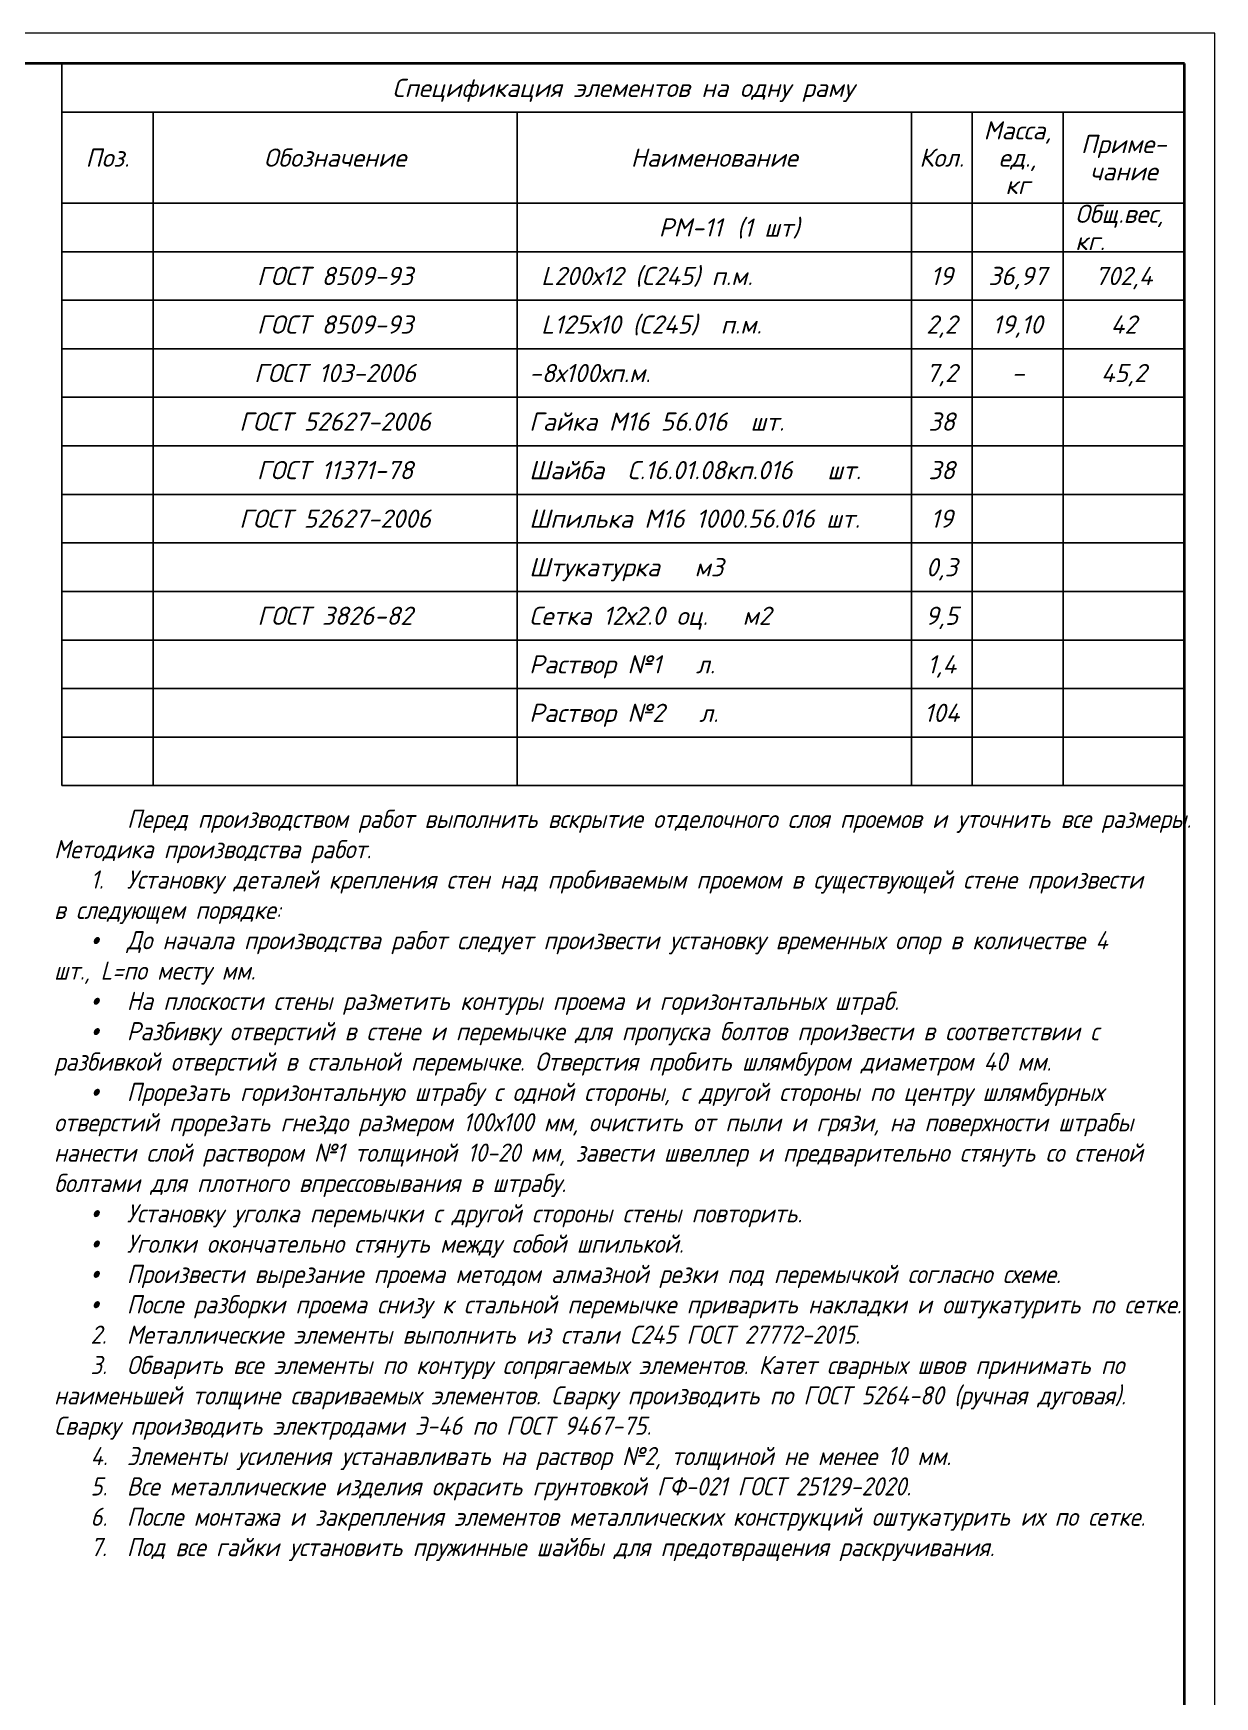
# Model space of a CAD drawing. Header units: millimetres. Extents: x 749182 to 2267578, y 70462 to 311449.
# Drawn here: x 2201050 to 2204945, y 195814 to 201297 of the extents above; entities that cross this region are included whole.
import ezdxf
from ezdxf.enums import TextEntityAlignment as Align

# ---------------------------------------------------------------- set-up
doc = ezdxf.new("R2010")
doc.units = ezdxf.units.MM
doc.layers.add('Текст', color=7, linetype='Continuous')
doc.styles.add('GOST', font='', dxfattribs={"width": 0.8, "oblique": 10})
doc.styles.add('GOST 2.304_new', font='isocpeur.ttf', dxfattribs={"width": 0.9, "oblique": 15})
doc.styles.add('М2', font='isocpeui.ttf')
doc.styles.get('GOST').set_extended_font_data('GOST type A')

# ---------------------------------------------------------------- blocks, each defined once
blk = doc.blocks.new('*U713')
at = {"color": 44, "lineweight": 20, "ltscale": 10}
for p, q in [((594, 420), (0, 420)), ((594, 0), (594, 420))]:
    blk.add_line(p, q, dxfattribs=at)
at = {"color": 137, "lineweight": 35, "ltscale": 10}
for p, q in [((589, 415), (20, 415)), ((589, 5), (589, 415))]:
    blk.add_line(p, q, dxfattribs=at)
at = {"color": 44, "lineweight": 13, "style": 'GOST', "oblique": 10, "width": 0.8}
for tag in ['ФОРМАТВЕРТ', 'ФОРМАТГОРИЗ']:
    blk.add_attdef(tag, (542.98, 1.6), '', height=2, dxfattribs=at)

msp = doc.modelspace()

# ---------------------------------------------------------------- linework, layer by layer
at = {"layer": 'Текст', "linetype": 'Continuous', "ltscale": 20}
for p, q in [((2201145.068, 201197.2381), (2204845.068, 201197.2381)), ((2201145.068, 201197.2381), (2201145.068, 198817.2381)), ((2204845.068, 201197.2381), (2204845.068, 198817.2381)), ((2201145.068, 201037.2381), (2204845.068, 201037.2381)), ((2201445.068, 201037.2381), (2201445.068, 198817.2381)), ((2202645.068, 201037.2381), (2202645.068, 198817.2381)), ((2203945.068, 201037.2381), (2203945.068, 198817.2381)), ((2204145.068, 201037.2381), (2204145.068, 198817.2381)), ((2204445.068, 201037.2381), (2204445.068, 198817.2381)), ((2201145.068, 200737.2381), (2204845.068, 200737.2381)), ((2201145.068, 200577.2381), (2204845.068, 200577.2381)), ((2201145.068, 200417.2381), (2204845.068, 200417.2381)), ((2201145.068, 200257.2381), (2204845.068, 200257.2381)), ((2201145.068, 200097.2381), (2204845.068, 200097.2381)), ((2201145.068, 199937.2381), (2204845.068, 199937.2381)), ((2201145.068, 199777.2381), (2204845.068, 199777.2381)), ((2201145.068, 199617.2381), (2204845.068, 199617.2381)), ((2201145.068, 199457.2381), (2204845.068, 199457.2381)), ((2201145.068, 199297.2381), (2204845.068, 199297.2381)), ((2201145.068, 199137.2381), (2204845.068, 199137.2381)), ((2201145.068, 198977.2381), (2204845.068, 198977.2381)), ((2201145.068, 198817.2381), (2204845.068, 198817.2381))]:
    msp.add_line(p, q, dxfattribs=at)

# ---------------------------------------------------------------- block references
at = {"xscale": 20, "yscale": 20, "zscale": 20}
msp.add_blockref('*U713', (2193065.068, 192897.2381), dxfattribs=at)

# ---------------------------------------------------------------- texts
at = {"layer": 'Текст', "linetype": 'Continuous', "ltscale": 20, "style": 'М2'}
for s, p in [('Спецификация элементов на одну раму', (2202995.068, 201117.2381)), ('Масса,', (2204295.068, 200977.2381)), ('Приме-', (2204645.068, 200932.2381)), ('Поз.', (2201295.068, 200887.2381)), ('Обозначение', (2202045.068, 200887.2381)), ('Наименование', (2203295.068, 200887.2381)), ('Кол.', (2204045.068, 200887.2381)), ('ед.,', (2204295.068, 200887.2381)), ('чание', (2204645.068, 200842.2381)), ('кг', (2204295.068, 200797.2381)), ('РМ-11', (2203216.931, 200657.2381)), ('(1 шт)', (2203472.7518, 200656.3779)), ('ГОСТ 8509-93', (2202045.068, 200497.2381)), ('19', (2204045.068, 200497.2381)), ('36,97', (2204294.9743, 200497.2881)), ('702,4', (2204645.068, 200497.2381)), ('ГОСТ 8509-93', (2202045.068, 200337.2381)), ('2,2', (2204045.068, 200337.2381)), ('19,10', (2204294.9743, 200337.3881)), ('42', (2204645.068, 200337.2381)), ('ГОСТ 103-2006', (2202045.068, 200177.2381)), ('7,2', (2204045.068, 200177.2381)), ('45,2', (2204645.068, 200177.2381)), ('-', (2204295.068, 200177.2381)), ('-', (2204297.568, 200177.2381)), ('ГОСТ 52627-2006', (2202045.068, 200017.2381)), ('38', (2204045.068, 200017.2381)), ('ГОСТ 11371-78', (2202045.068, 199857.2381)), ('38', (2204045.068, 199857.2381)), ('ГОСТ 52627-2006', (2202045.068, 199697.2381)), ('19', (2204045.068, 199697.2381)), ('0,3', (2204045.068, 199537.2381)), ('ГОСТ 3826-82', (2202045.068, 199377.2381)), ('9,5', (2204045.068, 199377.2381)), ('1,4', (2204045.068, 199217.2381)), ('104', (2204045.068, 199057.2381))]:
    msp.add_text(s, height=60, dxfattribs=at).set_placement(p, align=Align.MIDDLE_CENTER)
for s, p in [('Общ.вес, ', (2204485.068, 200702.2381)), ('кг.', (2204485.068, 200612.2381)), ('L200х12 (С245) п.м.', (2202724.6317, 200497.2381)), ('L125х10 (С245)  п.м.', (2202724.6317, 200337.2381)), ('-8х100хп.м.', (2202685.068, 200177.2381)), ('Гайка М16 56.016  шт.', (2202685.068, 200017.2381)), ('Шайба  С.16.01.08кп.016   шт.', (2202685.068, 199857.2381)), ('Шпилька М16 1000.56.016 шт.', (2202685.068, 199697.2381)), ('Штукатурка   м3', (2202685.068, 199537.2381)), ('Сетка 12х2.0 оц.   м2', (2202685.068, 199377.2381)), ('Раствор №1   л.', (2202685.068, 199217.2381)), ('Раствор №2   л.', (2202685.068, 199057.2381))]:
    msp.add_text(s, height=60, dxfattribs=at).set_placement(p, align=Align.MIDDLE_LEFT)
at = {"layer": 'Текст', "ltscale": 20, "insert": (2201118.877, 198737.8198), "char_height": 60, "attachment_point": 1, "style": 'GOST 2.304_new'}
msp.add_mtext_dynamic_manual_height_columns('       Перед производством работ выполнить вскрытие отделочного слоя проемов и уточнить все размеры. \\PМетодика производства работ.\\P\\pi120;1.^IУстановку деталей крепления стен над пробиваемым проемом в существующей стене произвести в следующем порядке: \\P{\\fSymbol|b0|i1|c2|p18;·^I}До начала производства работ следует произвести установку временных опор в количестве 4 шт., {\\C1;L=по месту} мм. \\P{\\fSymbol|b0|i1|c2|p18;·^I}На плоскости стены разметить контуры проема и горизонтальных штраб. \\P{\\fSymbol|b0|i1|c2|p18;·^I}Разбивку отверстий в стене и перемычке для пропуска болтов произвести в соответствии с разбивкой отверстий в стальной перемычке. Отверстия пробить шлямбуром диаметром 40 мм. \\P{\\fSymbol|b0|i1|c2|p18;·^I}Прорезать горизонтальную штрабу с одной стороны, с другой стороны по центру шлямбурных отверстий прорезать гнездо размером 100х100 мм, очистить от пыли и грязи, на поверхности штрабы нанести слой раствором №1 толщиной 10-20 мм, завести швеллер и предварительно стянуть со стеной болтами для плотного впрессовывания в штрабу. \\P{\\fSymbol|b0|i1|c2|p18;·^I}Установку {\\C1;уголка перемычки} с другой стороны стены повторить. \\P{\\fSymbol|b0|i1|c2|p18;\\C1;·^I\\fISOCPEUR|b0|i0|c204|p34;Уголки} окончательно стянуть между собой шпилькой. \\P{\\fSymbol|b0|i1|c2|p18;·^I}Произвести вырезание проема методом алмазной резки под перемычкой согласно схеме. \\P{\\fSymbol|b0|i1|c2|p18;·^I}После разборки проема снизу к стальной перемычке приварить накладки и оштукатурить по сетке. \\P2.^IМеталлические элементы выполнить из стали С245 ГОСТ 27772-2015. \\P3.^IОбварить все элементы по контуру сопрягаемых элементов. Катет сварных швов принимать по наименьшей толщине свариваемых элементов. Сварку производить по ГОСТ 5264-80 (ручная дуговая). Сварку производить электродами Э-46 по ГОСТ 9467-75.\\P4.^IЭлементы усиления устанавливать на раствор №2, толщиной не менее 10 мм. \\P5.^IВсе металлические изделия окрасить грунтовкой ГФ-021 ГОСТ 25129-2020. \\P6.^IПосле монтажа и закрепления элементов металлических конструкций оштукатурить их по сетке.\\P7.^IПод все гайки установить пружинные шайбы для предотвращения раскручивания. ', width=3584.340827, gutter_width=1500, heights=[4759.4016], dxfattribs=at)

doc.saveas('drawing.dxf')
